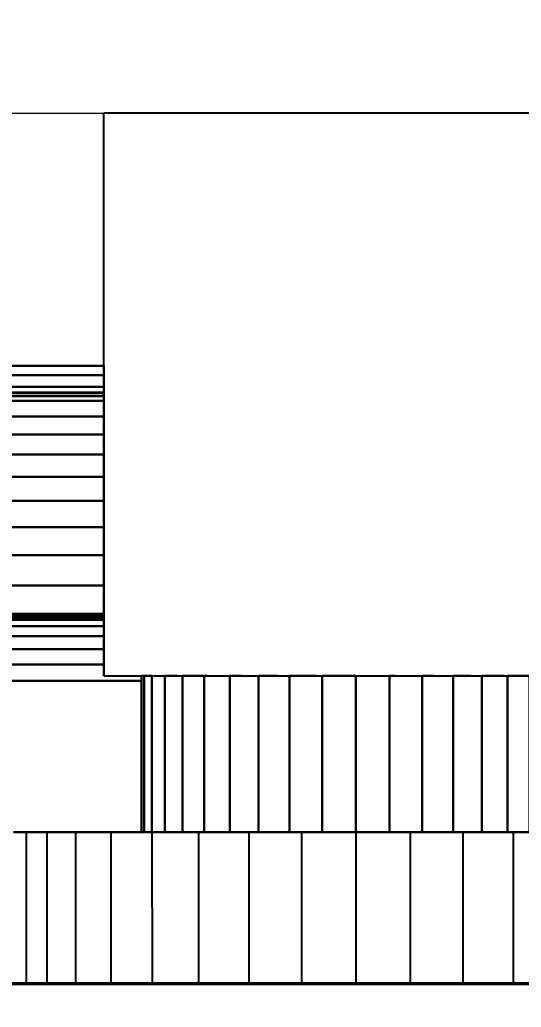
# Model space of a CAD drawing. Header units: centimetres. Extents: x -48696 to 156237, y -5617 to 29024.
# Drawn here: x 80967.24 to 80971.49, y 14755.36 to 14763.71 of the extents above; entities that cross this region are included whole.
import ezdxf

# ---------------------------------------------------------------- set-up
doc = ezdxf.new("R2010")
doc.units = ezdxf.units.CM
doc.layers.add('Moveis', color=1, linetype='Continuous', lineweight=9)
doc.layers.add('Parede Baixa', color=5, linetype='Continuous', lineweight=50)
doc.layers.add('Piso', color=55, linetype='Continuous')
doc.styles.add('Valéria', font='romantic.ttf', dxfattribs={"height": 10})
doc.dimstyles.new('Cota - 50', dxfattribs={"dimtxt": 10, "dimasz": 5, "dimexe": 10, "dimexo": 20, "dimgap": 5, "dimtad": 1, "dimtxsty": 'Valéria', "dimblk": 'DOT', "dimcen": 0, "dimclrd": 12, "dimclre": 12, "dimclrt": 2, "dimazin": 2, "dimtfac": 1, "dimtix": 1, "dimtmove": 0, "dimatfit": 3, "dimldrblk": 'DOT', "dimfxl": 1, "dimarcsym": 0})

# ---------------------------------------------------------------- blocks, each defined once
blk = doc.blocks.new('_Dot')
at = {"color": 0, "linetype": 'ByBlock', "lineweight": -2}
blk.add_line((-0.5, 0), (-1, 0), dxfattribs=at)
at = {"color": 0, "linetype": 'ByBlock', "const_width": 0.5}
blk.add_lwpolyline([(-0.25, 0, 1), (0.25, 0, 1)], format="xyb", close=True, dxfattribs=at)
blk = doc.blocks.new('*D1386')
at = {"color": 12, "lineweight": -2, "transparency": 16777216}
for p, q in [((80847.9618, 14775.6357), (80847.9618, 14780.9818)), ((81097.9618, 14775.4885), (81097.9618, 14780.9818)), ((81092.9618, 14770.9818), (80852.9618, 14770.9818))]:
    blk.add_line(p, q, dxfattribs=at)
at = {"layer": 'Defpoints', "color": 0, "transparency": 16777216}
for p in [(80847.9618, 14770.9818), (80847.9618, 14755.6357), (81097.9618, 14755.4885)]:
    blk.add_point(p, dxfattribs=at)
at = {"color": 12, "lineweight": -2, "transparency": 16777216, "xscale": 5, "yscale": 5, "zscale": 5, "rotation": 180}
blk.add_blockref('_Dot', (80847.9618, 14770.9818), dxfattribs=at)
at = {"color": 12, "lineweight": -2, "transparency": 16777216, "xscale": 5, "yscale": 5, "zscale": 5}
blk.add_blockref('_Dot', (81097.9618, 14770.9818), dxfattribs=at)
at = {"color": 2, "transparency": 16777216, "insert": (80972.9618, 14781.1741), "char_height": 10, "attachment_point": 5, "style": 'Valéria'}
blk.add_mtext('250', dxfattribs=at)

msp = doc.modelspace()

# ---------------------------------------------------------------- hatches: boundary and pattern name
at = {"layer": 'Piso'}
h = msp.add_hatch(dxfattribs=at)
h.set_pattern_fill('ANSI37', color=256, scale=13.333333, angle=-45)
h.set_pattern_definition([(360, (62677.845, -3837.59), (3e-14, 42.33333), []), (90, (62677.845, -3837.59), (-42.33333, 3e-14), [])])
edge = h.paths.add_edge_path()
edge.add_line((81011.18426, 14755.41958), (81011.05505, 14915.56005))
edge.add_line((81011.05505, 14915.56005), (80949.55517, 14915.63067))
edge.add_line((80949.55517, 14915.63067), (80949.55284, 14913.60255))
edge.add_line((80949.55284, 14913.60255), (80941.52877, 14913.61176))
edge.add_line((80941.52877, 14913.61176), (80941.55859, 14918.61173))
edge.add_line((80941.55859, 14918.61173), (80860.0586, 14918.65616))
edge.add_line((80860.0586, 14918.65616), (80859.5586, 14918.65673))
edge.add_line((80859.5586, 14918.65673), (80859.55516, 14915.65673))
edge.add_line((80859.55516, 14915.65673), (80862.55515, 14915.65329))
edge.add_line((80862.55515, 14915.65329), (80862.47191, 14843.15334))
edge.add_line((80862.47191, 14843.15334), (80865.9719, 14843.14932))
edge.add_line((80865.9719, 14843.14932), (80866.05884, 14846.17011))
edge.add_line((80866.05884, 14846.17011), (80871.70784, 14846.17011))
edge.add_line((80871.70784, 14846.17011), (80871.70784, 14838.18308))
edge.add_line((80871.70784, 14838.18308), (80871.23363, 14837.83797))
edge.add_line((80871.23363, 14837.83797), (80865.78543, 14837.83797))
edge.add_line((80865.78543, 14837.83797), (80865.96903, 14840.64932))
edge.add_line((80865.96903, 14840.64932), (80862.46903, 14840.64932))
edge.add_line((80862.46903, 14840.64932), (80862.55515, 14836.65329))
edge.add_line((80862.55515, 14836.65329), (80859.46444, 14836.65679))
edge.add_line((80859.46444, 14836.65679), (80859.46904, 14840.65678))
edge.add_line((80859.46904, 14840.65678), (80855.96904, 14840.6608))
edge.add_line((80855.96904, 14840.6608), (80855.97906, 14837.91937))
edge.add_line((80855.97906, 14837.91937), (80852.96617, 14838.16425))
edge.add_line((80852.96617, 14838.16425), (80850.33744, 14838.16425))
edge.add_line((80850.33744, 14838.16425), (80850.33744, 14845.89577))
edge.add_line((80850.33744, 14845.89577), (80852.97478, 14845.66424))
edge.add_line((80852.97478, 14845.66424), (80856.21928, 14845.66424))
edge.add_line((80856.21928, 14845.66424), (80855.97191, 14843.1608))
edge.add_line((80855.97191, 14843.1608), (80859.47191, 14843.15678))
edge.add_line((80859.47191, 14843.15678), (80859.55286, 14913.65673))
edge.add_line((80859.55286, 14913.65673), (80849.55287, 14913.66822))
edge.add_line((80849.55287, 14913.66822), (80849.55403, 14915.66398))
edge.add_line((80849.55403, 14915.66398), (80848.05516, 14915.66485))
edge.add_line((80848.05516, 14915.66485), (80848.0074, 14805.7387))
edge.add_line((80848.0074, 14805.7387), (80928.61248, 14805.69169))
edge.add_line((80928.61248, 14805.69169), (80928.61248, 14759.78992))
edge.add_line((80928.61248, 14759.78992), (80930.55502, 14759.87731))
edge.add_line((80930.55502, 14759.87731), (80931.29921, 14761.51204))
edge.add_line((80931.29921, 14761.51204), (80949.10312, 14761.28085))
edge.add_line((80949.10312, 14761.28085), (80949.05029, 14757.21187))
edge.add_line((80949.05029, 14757.21187), (80944.46573, 14758.21342))
edge.add_line((80944.46573, 14758.21342), (80932.94019, 14759.78992))
edge.add_line((80932.94019, 14759.78992), (80932.94019, 14755.58615))
edge.add_line((80932.94019, 14755.58615), (80963.7632, 14755.56818))
edge.add_line((80963.7632, 14755.56818), (80963.7632, 14759.978))
edge.add_line((80963.7632, 14759.978), (80966.04628, 14759.978))
edge.add_line((80966.04628, 14759.978), (80966.04628, 14762.92396))
edge.add_line((80966.04628, 14762.92396), (80950.63076, 14762.92396))
edge.add_line((80950.63076, 14762.92396), (80948.98564, 14814.56772))
edge.add_line((80948.98564, 14814.56772), (80954.2596, 14820.38921))
edge.add_line((80954.2596, 14820.38921), (80962.50856, 14822.14903))
edge.add_line((80962.50856, 14822.14903), (80988.33734, 14822.14903))
edge.add_line((80988.33734, 14822.14903), (80992.259, 14809.01709))
edge.add_line((80992.259, 14809.01709), (80989.58891, 14762.92396))
edge.add_line((80989.58891, 14762.92396), (80972.21973, 14762.92396))
edge.add_line((80972.21973, 14762.92396), (80972.31723, 14760.78732))
edge.add_line((80972.31723, 14760.78732), (80974.21123, 14760.76883))
edge.add_line((80974.21123, 14760.76883), (80974.19062, 14758.6573))
edge.add_line((80974.19062, 14758.6573), (80976.81968, 14758.63912))
edge.add_line((80976.81968, 14758.63912), (80976.02096, 14755.56103))
edge.add_line((80976.02096, 14755.56103), (80995.66502, 14755.54957))
edge.add_line((80995.66502, 14755.54957), (80995.66789, 14760.47984))
edge.add_line((80995.66789, 14760.47984), (80994.64805, 14760.48044))
edge.add_line((80994.64805, 14760.48044), (80995.23687, 14762.62289))
edge.add_line((80995.23687, 14762.62289), (81002.24752, 14765.30174))
edge.add_line((81002.24752, 14765.30174), (81009.28434, 14765.30174))
edge.add_line((81009.28434, 14765.30174), (81009.27865, 14755.54163))
edge.add_line((81009.27865, 14755.54163), (81011.18417, 14755.54052))

# ---------------------------------------------------------------- linework, layer by layer
at = {"layer": 'Moveis'}
msp.add_line((80950.58389, 14762.92396), (80989.58891, 14762.92396), dxfattribs=at)
at = {"layer": 'Parede Baixa'}
msp.add_line((80847.96182, 14755.63572), (81313.18862, 14755.36437), dxfattribs=at)
at = {"layer": 'Piso'}
for p, q in [((80967.95307, 14758.16663), (80967.95307, 14762.92396)), ((80972.21973, 14762.92396), (80967.95307, 14762.92396)), ((80966.04628, 14760.78732), (80967.95307, 14760.78732)), ((80967.95307, 14760.78732), (80967.95307, 14760.70901)), ((80967.95307, 14760.70901), (80967.95307, 14760.60969)), ((80967.95307, 14760.60969), (80967.95307, 14760.56238)), ((80966.04628, 14760.52953), (80967.95307, 14760.52953)), ((80967.95307, 14760.56238), (80967.95307, 14760.5563)), ((80967.95307, 14760.5563), (80967.95307, 14760.52953)), ((80967.95307, 14760.52953), (80967.95307, 14760.49273)), ((80967.95307, 14760.49273), (80967.95307, 14760.35816)), ((80967.95307, 14760.35816), (80967.95307, 14760.20607)), ((80967.95307, 14760.20607), (80967.95307, 14760.0365)), ((80967.95307, 14760.0365), (80967.95307, 14759.84956)), ((80967.95307, 14759.84956), (80967.95307, 14759.64531)), ((80967.95307, 14759.64531), (80967.95307, 14759.42385)), ((80967.95307, 14759.42385), (80967.95307, 14759.18529)), ((80967.95307, 14759.18529), (80967.95307, 14758.92973)), ((80967.95307, 14758.92973), (80967.95307, 14758.6893)), ((80966.04628, 14758.6573), (80967.95307, 14758.6573)), ((80967.95307, 14758.6893), (80967.95307, 14758.6733)), ((80967.95307, 14758.6733), (80967.95307, 14758.66667)), ((80967.95307, 14758.66667), (80967.95307, 14758.6573)), ((80967.95307, 14758.6573), (80967.95307, 14758.63912)), ((80967.95307, 14758.63912), (80967.95307, 14758.58584)), ((80967.95307, 14758.58584), (80967.95307, 14758.50109)), ((80967.95307, 14758.50109), (80967.95307, 14758.39063)), ((80967.95307, 14758.39063), (80967.95307, 14758.262)), ((80967.95307, 14758.262), (80967.95307, 14758.16663)), ((80967.95307, 14758.16663), (80967.97933, 14758.16663)), ((80967.97933, 14758.16663), (80968.05748, 14758.16663)), ((80968.05748, 14758.16663), (80968.18558, 14758.16663)), ((80968.18558, 14758.16663), (80968.27307, 14758.16663)), ((80968.27307, 14758.16663), (80968.27307, 14758.12396)), ((80968.27307, 14758.16663), (80968.29539, 14758.16663)), ((80968.29539, 14758.16663), (80968.36182, 14758.16663)), ((80968.36182, 14758.16663), (80968.47071, 14758.16663)), ((80968.47071, 14758.16663), (80968.5779, 14758.16663)), ((80968.5779, 14758.16663), (80968.61938, 14758.16663)), ((80968.61938, 14758.16663), (80968.80418, 14758.16663)), ((80968.80418, 14758.16663), (80968.83246, 14758.16663)), ((80968.83246, 14758.16663), (80969.02055, 14758.16663)), ((80969.02055, 14758.16663), (80969.11789, 14758.16663)), ((80969.11789, 14758.16663), (80969.26316, 14758.16663)), ((80969.26316, 14758.16663), (80969.42716, 14758.16663)), ((80969.42716, 14758.16663), (80969.52605, 14758.16663)), ((80969.52605, 14758.16663), (80969.75267, 14758.16663)), ((80969.75267, 14758.16663), (80969.80273, 14758.16663)), ((80969.80273, 14758.16663), (80970.0864, 14758.16663)), ((80970.0864, 14758.16663), (80970.37007, 14758.16663)), ((80970.37007, 14758.16663), (80970.42013, 14758.16663)), ((80970.42013, 14758.16663), (80970.64675, 14758.16663)), ((80970.64675, 14758.16663), (80970.74563, 14758.16663)), ((80970.74563, 14758.16663), (80970.90963, 14758.16663)), ((80970.90963, 14758.16663), (80971.05491, 14758.16663)), ((80971.05491, 14758.16663), (80971.15225, 14758.16663)), ((80971.15225, 14758.16663), (80971.34034, 14758.16663)), ((80971.34034, 14758.16663), (80971.36862, 14758.16663)), ((80971.36862, 14758.16663), (80971.55342, 14758.16663)), ((80968.27307, 14758.12396), (80968.27307, 14756.84396)), ((80967.29663, 14756.84396), (80967.18918, 14756.84396)), ((80967.47278, 14756.84396), (80967.29663, 14756.84396)), ((80967.71328, 14756.84396), (80967.47278, 14756.84396)), ((80968.01222, 14756.84396), (80967.71328, 14756.84396)), ((80968.27307, 14756.84396), (80968.01222, 14756.84396)), ((80968.29539, 14756.84396), (80968.27307, 14756.84396)), ((80968.36182, 14756.84396), (80968.29539, 14756.84396)), ((80968.47071, 14756.84396), (80968.36182, 14756.84396)), ((80968.61938, 14756.84396), (80968.47071, 14756.84396)), ((80968.75469, 14756.84396), (80968.61938, 14756.84396)), ((80968.80418, 14756.84396), (80968.75469, 14756.84396)), ((80969.02055, 14756.84396), (80968.80418, 14756.84396)), ((80969.17995, 14756.84396), (80969.02055, 14756.84396)), ((80969.26316, 14756.84396), (80969.17995, 14756.84396)), ((80969.52605, 14756.84396), (80969.26316, 14756.84396)), ((80969.62752, 14756.84396), (80969.52605, 14756.84396)), ((80969.80273, 14756.84396), (80969.62752, 14756.84396)), ((80970.0864, 14756.84396), (80969.80273, 14756.84396)), ((80970.37007, 14756.84396), (80970.0864, 14756.84396)), ((80970.54527, 14756.84396), (80970.37007, 14756.84396)), ((80970.64675, 14756.84396), (80970.54527, 14756.84396)), ((80970.90963, 14756.84396), (80970.64675, 14756.84396)), ((80970.99285, 14756.84396), (80970.90963, 14756.84396)), ((80971.15225, 14756.84396), (80970.99285, 14756.84396)), ((80971.36862, 14756.84396), (80971.15225, 14756.84396)), ((80971.4181, 14756.84396), (80971.36862, 14756.84396)), ((80971.55342, 14756.84396), (80971.4181, 14756.84396))]:
    msp.add_line(p, q, dxfattribs=at)
for points, invisible_edges in [([(80968.27307, 14758.16663), (80968.18558, 14763.60663), (80968.29539, 14758.16663)], 3), ([(80968.29539, 14758.16663), (80968.18558, 14763.60663), (80968.36182, 14758.16663)], 3), ([(80968.47071, 14758.16663), (80968.3605, 14763.60663), (80968.5779, 14758.16663)], 3), ([(80968.61938, 14758.16663), (80968.5779, 14763.60663), (80968.80418, 14758.16663)], 3), ([(80968.80418, 14758.16663), (80968.5779, 14763.60663), (80968.83246, 14758.16663)], 3), ([(80969.02055, 14758.16663), (80968.83246, 14763.60663), (80969.11789, 14758.16663)], 3), ([(80969.26316, 14758.16663), (80969.11789, 14763.60663), (80969.42716, 14758.16663)], 3), ([(80969.52605, 14758.16663), (80969.42716, 14763.60663), (80969.75267, 14758.16663)], 3), ([(80969.80273, 14758.16663), (80969.75267, 14763.60663), (80970.0864, 14758.16663)], 3), ([(80970.37007, 14758.16663), (80970.0864, 14763.60663), (80970.42013, 14758.16663)], 3), ([(80970.64675, 14758.16663), (80970.42013, 14763.60663), (80970.74563, 14758.16663)], 3), ([(80970.90963, 14758.16663), (80970.74563, 14763.60663), (80971.05491, 14758.16663)], 3), ([(80971.15225, 14758.16663), (80971.05491, 14763.60663), (80971.34034, 14758.16663)], 3), ([(80971.36862, 14758.16663), (80971.34034, 14763.60663), (80971.55342, 14758.16663)], 3), ([(80971.55342, 14758.16663), (80971.34034, 14763.60663), (80971.59489, 14758.16663)], 3), ([(80966.04628, 14760.78732), (80950.16542, 14762.92396), (80967.95307, 14760.78732)], 3), ([(80966.04628, 14760.78732), (80950.16542, 14762.92396), (80967.95307, 14760.78732)], 3), ([(80966.04628, 14760.78732), (80950.16542, 14762.92396), (80967.95307, 14760.78732)], 3), ([(80966.04628, 14760.78732), (80950.16542, 14762.92396), (80967.95307, 14760.78732)], 3), ([(80966.04628, 14760.78732), (80950.16542, 14762.92396), (80967.95307, 14760.78732)], 3), ([(80967.95307, 14760.70901), (80966.04628, 14760.7598), (80967.95307, 14760.78732)], 3), ([(80967.95307, 14760.78732), (80966.04628, 14760.7598), (80966.04628, 14760.78732)], 1), ([(80966.04628, 14760.7598), (80967.95307, 14760.70901), (80966.04628, 14760.70901)], 1), ([(80966.04628, 14760.70901), (80967.95307, 14760.60969), (80966.04628, 14760.60969)], 1), ([(80967.95307, 14760.60969), (80966.04628, 14760.70901), (80967.95307, 14760.70901)], 1), ([(80967.95307, 14760.60969), (80966.01428, 14760.57796), (80966.04628, 14760.60969)], 3), ([(80967.95307, 14760.60969), (80966.04628, 14760.5667), (80966.038, 14760.56788)], 13), ([(80967.95307, 14760.56238), (80966.04628, 14760.5667), (80967.95307, 14760.60969)], 3), ([(80966.04628, 14760.5667), (80967.95307, 14760.56238), (80966.04628, 14760.56238)], 1), ([(80966.04628, 14760.5563), (80967.95307, 14760.52953), (80966.04628, 14760.52953)], 1), ([(80967.95307, 14760.52953), (80966.04628, 14760.5563), (80967.95307, 14760.5563)], 1), ([(80967.95307, 14760.49273), (80966.04628, 14760.50176), (80967.95307, 14760.52953)], 3), ([(80967.95307, 14760.52953), (80966.04628, 14760.50176), (80966.04628, 14760.52953)], 1), ([(80966.04628, 14760.50176), (80967.95307, 14760.49273), (80966.04628, 14760.49273)], 1), ([(80966.04628, 14760.49273), (80967.95307, 14760.35816), (80966.04628, 14760.35816)], 1), ([(80967.95307, 14760.35816), (80966.04628, 14760.49273), (80967.95307, 14760.49273)], 1), ([(80966.04628, 14760.35816), (80967.95307, 14760.20607), (80966.04628, 14760.20607)], 1), ([(80967.95307, 14760.20607), (80966.04628, 14760.35816), (80967.95307, 14760.35816)], 1), ([(80966.04628, 14760.20607), (80967.95307, 14760.0365), (80966.04628, 14760.0365)], 1), ([(80967.95307, 14760.0365), (80966.04628, 14760.20607), (80967.95307, 14760.20607)], 1), ([(80966.04628, 14760.0365), (80967.95307, 14759.84956), (80966.04628, 14759.84956)], 1), ([(80967.95307, 14759.84956), (80966.04628, 14760.0365), (80967.95307, 14760.0365)], 1), ([(80966.04628, 14759.84956), (80967.95307, 14759.64531), (80966.04628, 14759.64531)], 1), ([(80967.95307, 14759.64531), (80966.04628, 14759.84956), (80967.95307, 14759.84956)], 1), ([(80966.04628, 14759.64531), (80967.95307, 14759.42385), (80966.04628, 14759.42385)], 1), ([(80967.95307, 14759.42385), (80966.04628, 14759.64531), (80967.95307, 14759.64531)], 1), ([(80966.04628, 14759.42385), (80967.95307, 14759.18529), (80966.04628, 14759.18529)], 1), ([(80967.95307, 14759.18529), (80966.04628, 14759.42385), (80967.95307, 14759.42385)], 1), ([(80966.04628, 14759.18529), (80967.95307, 14758.92973), (80966.04628, 14758.92973)], 1), ([(80967.95307, 14758.92973), (80966.04628, 14759.18529), (80967.95307, 14759.18529)], 1), ([(80966.04628, 14758.92973), (80967.95307, 14758.6893), (80966.04628, 14758.6893)], 1), ([(80967.95307, 14758.6893), (80966.04628, 14758.92973), (80967.95307, 14758.92973)], 1), ([(80966.01428, 14758.6573), (80967.95307, 14758.63912), (80966.01428, 14758.63912)], 1), ([(80967.95307, 14758.63912), (80966.01428, 14758.6573), (80967.95307, 14758.6573)], 3), ([(80967.95307, 14758.6573), (80966.01428, 14758.6573), (80966.04628, 14758.6573)], 3), ([(80966.04628, 14758.6893), (80967.95307, 14758.6733), (80966.04628, 14758.6733)], 1), ([(80967.95307, 14758.6733), (80966.04628, 14758.6893), (80967.95307, 14758.6893)], 1), ([(80967.95307, 14758.6573), (80966.04628, 14758.66158), (80967.95307, 14758.66667)], 3), ([(80967.95307, 14758.66667), (80966.04628, 14758.66158), (80966.04628, 14758.66667)], 1), ([(80966.04628, 14758.66158), (80967.95307, 14758.6573), (80966.04628, 14758.6573)], 1), ([(80965.01973, 14758.63912), (80967.95307, 14758.58584), (80965.01973, 14758.58584)], 1), ([(80967.95307, 14758.58584), (80965.01973, 14758.63912), (80967.95307, 14758.63912)], 3), ([(80967.95307, 14758.63912), (80965.01973, 14758.63912), (80965.80094, 14758.63912)], 13), ([(80965.01973, 14758.58584), (80967.95307, 14758.50109), (80965.01973, 14758.50109)], 1), ([(80967.95307, 14758.50109), (80965.01973, 14758.58584), (80967.95307, 14758.58584)], 1), ([(80967.95307, 14758.63912), (80965.80094, 14758.63912), (80966.01428, 14758.63912)], 1), ([(80965.01973, 14758.50109), (80967.95307, 14758.39063), (80965.01973, 14758.39063)], 1), ([(80967.95307, 14758.39063), (80965.01973, 14758.50109), (80967.95307, 14758.50109)], 1), ([(80965.01973, 14758.39063), (80967.95307, 14758.262), (80965.01973, 14758.262)], 1), ([(80967.95307, 14758.262), (80965.01973, 14758.39063), (80967.95307, 14758.39063)], 1), ([(80965.01973, 14758.262), (80968.27307, 14758.12396), (80965.01973, 14758.12396)], 1), ([(80967.95307, 14758.16663), (80965.01973, 14758.262), (80967.95307, 14758.262)], 1), ([(80967.95307, 14758.16663), (80968.27307, 14758.16663), (80968.27307, 14758.12396)], 13), ([(80968.27307, 14758.16663), (80967.95307, 14758.16663), (80967.97933, 14758.16663)], 13), ([(80968.27307, 14758.16663), (80967.97933, 14758.16663), (80968.05748, 14758.16663)], 13), ([(80968.27307, 14758.16663), (80968.05748, 14758.16663), (80968.18558, 14758.16663)], 1), ([(80968.29539, 14756.84396), (80968.27307, 14758.12396), (80968.29539, 14758.16663)], 3), ([(80968.29539, 14758.16663), (80968.27307, 14758.12396), (80968.27307, 14758.16663)], 1), ([(80968.29539, 14758.16663), (80968.36182, 14756.84396), (80968.29539, 14756.84396)], 1), ([(80968.36182, 14756.84396), (80968.29539, 14758.16663), (80968.36182, 14758.16663)], 1), ([(80968.36182, 14758.16663), (80968.47071, 14756.84396), (80968.36182, 14756.84396)], 1), ([(80968.47071, 14756.84396), (80968.36182, 14758.16663), (80968.47071, 14758.16663)], 1), ([(80968.47071, 14758.16663), (80968.61938, 14756.84396), (80968.47071, 14756.84396)], 1), ([(80968.61938, 14756.84396), (80968.47071, 14758.16663), (80968.61938, 14758.16663)], 3), ([(80968.61938, 14758.16663), (80968.47071, 14758.16663), (80968.5779, 14758.16663)], 1), ([(80968.61938, 14758.16663), (80968.75469, 14756.84396), (80968.61938, 14756.84396)], 1), ([(80968.75469, 14756.84396), (80968.61938, 14758.16663), (80968.80418, 14756.84396)], 3), ([(80968.80418, 14756.84396), (80968.61938, 14758.16663), (80968.80418, 14758.16663)], 1), ([(80968.80418, 14758.16663), (80969.02055, 14756.84396), (80968.80418, 14756.84396)], 1), ([(80969.02055, 14756.84396), (80968.80418, 14758.16663), (80969.02055, 14758.16663)], 3), ([(80969.02055, 14758.16663), (80968.80418, 14758.16663), (80968.83246, 14758.16663)], 1), ([(80969.02055, 14758.16663), (80969.17995, 14756.84396), (80969.02055, 14756.84396)], 1), ([(80969.17995, 14756.84396), (80969.02055, 14758.16663), (80969.26316, 14756.84396)], 3), ([(80969.26316, 14756.84396), (80969.02055, 14758.16663), (80969.26316, 14758.16663)], 3), ([(80969.26316, 14758.16663), (80969.02055, 14758.16663), (80969.11789, 14758.16663)], 1), ([(80969.26316, 14758.16663), (80969.52605, 14756.84396), (80969.26316, 14756.84396)], 1), ([(80969.52605, 14756.84396), (80969.26316, 14758.16663), (80969.52605, 14758.16663)], 3), ([(80969.52605, 14758.16663), (80969.26316, 14758.16663), (80969.42716, 14758.16663)], 1), ([(80969.52605, 14758.16663), (80969.62752, 14756.84396), (80969.52605, 14756.84396)], 1), ([(80969.62752, 14756.84396), (80969.52605, 14758.16663), (80969.80273, 14756.84396)], 3), ([(80969.80273, 14756.84396), (80969.52605, 14758.16663), (80969.80273, 14758.16663)], 3), ([(80969.80273, 14758.16663), (80969.52605, 14758.16663), (80969.75267, 14758.16663)], 1), ([(80969.80273, 14758.16663), (80970.0864, 14756.84396), (80969.80273, 14756.84396)], 1), ([(80970.0864, 14756.84396), (80969.80273, 14758.16663), (80970.0864, 14758.16663)], 1), ([(80970.0864, 14758.16663), (80970.37007, 14756.84396), (80970.0864, 14756.84396)], 1), ([(80970.37007, 14756.84396), (80970.0864, 14758.16663), (80970.37007, 14758.16663)], 1), ([(80970.37007, 14758.16663), (80970.54527, 14756.84396), (80970.37007, 14756.84396)], 1), ([(80970.54527, 14756.84396), (80970.37007, 14758.16663), (80970.64675, 14756.84396)], 3), ([(80970.64675, 14756.84396), (80970.37007, 14758.16663), (80970.64675, 14758.16663)], 3), ([(80970.64675, 14758.16663), (80970.37007, 14758.16663), (80970.42013, 14758.16663)], 1), ([(80970.64675, 14758.16663), (80970.90963, 14756.84396), (80970.64675, 14756.84396)], 1), ([(80970.90963, 14756.84396), (80970.64675, 14758.16663), (80970.90963, 14758.16663)], 3), ([(80970.90963, 14758.16663), (80970.64675, 14758.16663), (80970.74563, 14758.16663)], 1), ([(80970.90963, 14758.16663), (80970.99285, 14756.84396), (80970.90963, 14756.84396)], 1), ([(80970.99285, 14756.84396), (80970.90963, 14758.16663), (80971.15225, 14756.84396)], 3), ([(80971.15225, 14756.84396), (80970.90963, 14758.16663), (80971.15225, 14758.16663)], 3), ([(80971.15225, 14758.16663), (80970.90963, 14758.16663), (80971.05491, 14758.16663)], 1), ([(80971.15225, 14758.16663), (80971.36862, 14756.84396), (80971.15225, 14756.84396)], 1), ([(80971.36862, 14756.84396), (80971.15225, 14758.16663), (80971.36862, 14758.16663)], 3), ([(80971.36862, 14758.16663), (80971.15225, 14758.16663), (80971.34034, 14758.16663)], 1), ([(80971.36862, 14758.16663), (80971.4181, 14756.84396), (80971.36862, 14756.84396)], 1), ([(80971.4181, 14756.84396), (80971.36862, 14758.16663), (80971.55342, 14756.84396)], 3), ([(80971.55342, 14756.84396), (80971.36862, 14758.16663), (80971.55342, 14758.16663)], 1), ([(80967.18918, 14756.84396), (80965.01973, 14758.12396), (80967.29663, 14756.84396)], 3), ([(80968.01222, 14756.84396), (80965.01973, 14758.12396), (80968.27307, 14756.84396)], 3), ([(80968.27307, 14756.84396), (80965.01973, 14758.12396), (80968.27307, 14758.12396)], 1), ([(80968.27307, 14758.12396), (80968.29539, 14756.84396), (80968.27307, 14756.84396)], 1), ([(80967.29663, 14755.56396), (80967.18918, 14756.84396), (80967.29663, 14756.84396)], 1), ([(80967.47278, 14755.56396), (80967.29663, 14756.84396), (80967.47278, 14756.84396)], 1), ([(80967.29663, 14756.84396), (80967.71328, 14756.84396), (80967.47278, 14756.84396)], 1), ([(80967.71328, 14756.84396), (80967.29663, 14756.84396), (80968.01222, 14756.84396)], 3), ([(80967.71328, 14755.56396), (80967.47278, 14756.84396), (80967.71328, 14756.84396)], 1), ([(80968.01222, 14755.56396), (80967.71328, 14756.84396), (80968.01222, 14756.84396)], 1), ([(80968.36223, 14755.56396), (80968.01222, 14756.84396), (80968.36182, 14756.84396)], 3), ([(80968.36182, 14756.84396), (80968.01222, 14756.84396), (80968.27307, 14756.84396)], 13), ([(80968.36182, 14756.84396), (80968.27307, 14756.84396), (80968.29539, 14756.84396)], 1), ([(80968.75469, 14755.56396), (80968.36182, 14756.84396), (80968.75469, 14756.84396)], 3), ([(80968.75469, 14756.84396), (80968.36182, 14756.84396), (80968.47071, 14756.84396)], 13), ([(80968.75469, 14756.84396), (80968.47071, 14756.84396), (80968.61938, 14756.84396)], 1), ([(80969.17995, 14755.56396), (80968.75469, 14756.84396), (80969.17995, 14756.84396)], 3), ([(80969.17995, 14756.84396), (80968.75469, 14756.84396), (80968.80418, 14756.84396)], 13), ([(80969.17995, 14756.84396), (80968.80418, 14756.84396), (80969.02055, 14756.84396)], 1), ([(80969.62752, 14755.56396), (80969.17995, 14756.84396), (80969.62752, 14756.84396)], 3), ([(80969.62752, 14756.84396), (80969.17995, 14756.84396), (80969.26316, 14756.84396)], 13), ([(80969.62752, 14756.84396), (80969.26316, 14756.84396), (80969.52605, 14756.84396)], 1), ([(80970.0864, 14755.56396), (80969.62752, 14756.84396), (80970.0864, 14756.84396)], 3), ([(80970.0864, 14756.84396), (80969.62752, 14756.84396), (80969.80273, 14756.84396)], 1), ([(80970.54527, 14755.56396), (80970.0864, 14756.84396), (80970.54527, 14756.84396)], 3), ([(80970.54527, 14756.84396), (80970.0864, 14756.84396), (80970.37007, 14756.84396)], 1), ([(80970.99285, 14755.56396), (80970.54527, 14756.84396), (80970.99285, 14756.84396)], 3), ([(80970.99285, 14756.84396), (80970.54527, 14756.84396), (80970.64675, 14756.84396)], 13), ([(80970.99285, 14756.84396), (80970.64675, 14756.84396), (80970.90963, 14756.84396)], 1), ([(80971.4181, 14755.56396), (80970.99285, 14756.84396), (80971.4181, 14756.84396)], 3), ([(80971.4181, 14756.84396), (80970.99285, 14756.84396), (80971.15225, 14756.84396)], 13), ([(80971.4181, 14756.84396), (80971.15225, 14756.84396), (80971.36862, 14756.84396)], 1), ([(80971.81057, 14755.56396), (80971.4181, 14756.84396), (80971.81098, 14756.84396)], 3), ([(80971.81098, 14756.84396), (80971.4181, 14756.84396), (80971.55342, 14756.84396)], 13)]:
    msp.add_3dface(points, dxfattribs=dict(at, invisible_edges=invisible_edges))

# ---------------------------------------------------------------- dimensions: what is measured, and where the dimension line sits
dim = msp.add_linear_dim(base=(80847.96182, 14770.98183), p1=(81097.96182, 14755.48851), p2=(80847.96182, 14755.63572), dimstyle='Cota - 50', override={"dimtxsty": 'Valéria'})
dim.commit()
dim.dimension.update_dxf_attribs({"geometry": '*D1386', "text_midpoint": (80972.96182, 14781.17414)})

doc.saveas('drawing.dxf')
